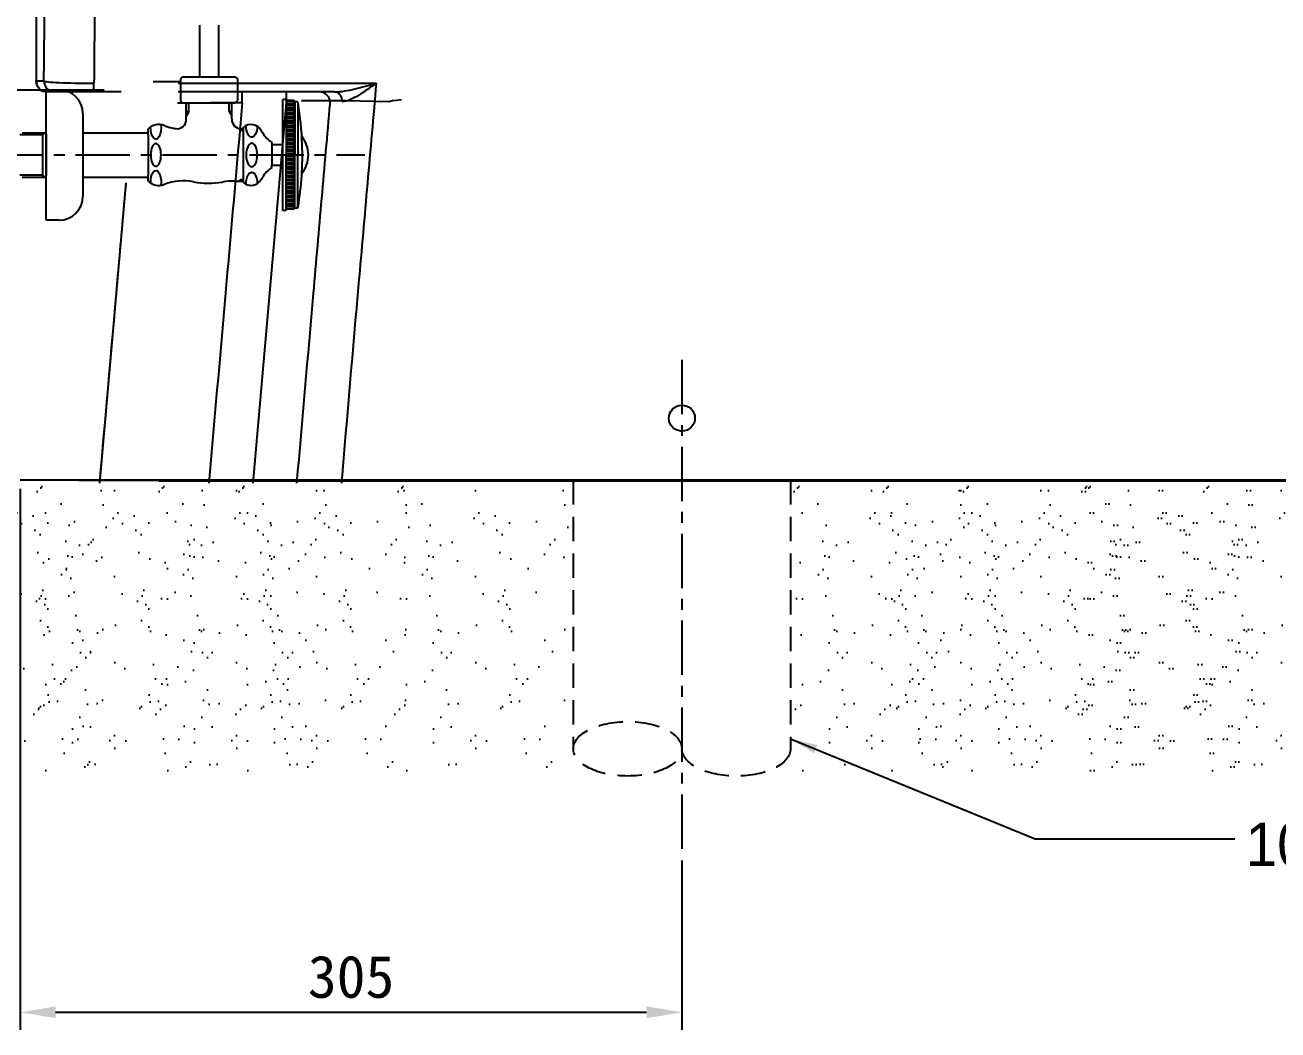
# Model space of a CAD drawing. Header units: millimetres. Extents: x -8699 to 14519, y -2727 to 7848.
# Drawn here: x 707 to 1284, y 551 to 1014 of the extents above; entities that cross this region are included whole.
import ezdxf

# ---------------------------------------------------------------- set-up
doc = ezdxf.new("R2010")
doc.units = ezdxf.units.MM
doc.linetypes.add('CENTER', pattern=[2, 1.25, -0.25, 0.25, -0.25])
doc.linetypes.add('HIDDEN2', pattern=[0.1875, 0.125, -0.0625])
doc.layers.add('1', color=7, linetype='Continuous', true_color=0xffffff)
doc.layers.add('251', color=7, linetype='Continuous', true_color=0xffffff)
doc.layers.add('4', color=4, linetype='Continuous')
doc.dimstyles.new('ISO-25', dxfattribs={"dimtxt": 2.5, "dimasz": 2.5, "dimexe": 1.25, "dimexo": 0.625, "dimtad": 1, "dimdsep": 46, "dimtxsty": 'Standard', "dimcen": 2.5, "dimadec": 0, "dimazin": 0, "dimtfac": 1, "dimtmove": 0, "dimatfit": 3, "dimfxl": 1, "dimarcsym": 0})

# ---------------------------------------------------------------- blocks, each defined once
blk = doc.blocks.new('*D18')
at = {"color": 3, "lineweight": -2, "transparency": 16777216}
for p, q in [((704.99, 800.14), (704.99, 551.23)), ((1009.56, 629.2), (1009.56, 551.23)), ((721.24, 559.35), (993.31, 559.35))]:
    blk.add_line(p, q, dxfattribs=at)
at = {"color": 3, "transparency": 16777216}
for points in [[(721.24, 562.06), (721.24, 556.65), (704.99, 559.35)], [(993.31, 562.06), (993.31, 556.65), (1009.56, 559.35)]]:
    blk.add_solid(points, dxfattribs=at)
at = {"layer": 'DEFPOINTS', "color": 0, "transparency": 16777216}
for p in [(704.99, 804.2), (1009.56, 633.27), (1009.56, 559.35)]:
    blk.add_point(p, dxfattribs=at)
at = {"color": 3, "transparency": 16777216, "insert": (857.28, 575.6), "char_height": 19.5, "attachment_point": 5}
blk.add_mtext('305', dxfattribs=at)
blk = doc.blocks.new('*D184')
at = {"color": 3, "lineweight": -2, "transparency": 16777216}
for p, q in [((776.88, 1314.02), (432.14, 1314.02)), ((440.26, 820.45), (440.26, 1297.77)), ((700.93, 804.2), (432.14, 804.2))]:
    blk.add_line(p, q, dxfattribs=at)
at = {"color": 3, "transparency": 16777216}
for points in [[(437.55, 1297.77), (442.97, 1297.77), (440.26, 1314.02)], [(437.55, 820.45), (442.97, 820.45), (440.26, 804.2)]]:
    blk.add_solid(points, dxfattribs=at)
at = {"layer": 'DEFPOINTS', "color": 0, "transparency": 16777216}
for p in [(440.26, 1314.02), (780.94, 1314.02), (704.99, 804.2)]:
    blk.add_point(p, dxfattribs=at)
at = {"color": 3, "transparency": 16777216, "insert": (424.01, 1059.11), "char_height": 19.5, "attachment_point": 5, "rotation": 90}
blk.add_mtext('510', dxfattribs=at)
blk = doc.blocks.new('*D211')
at = {"color": 3, "lineweight": -2, "transparency": 16777216}
for p, q in [((743.71, 983.71), (472.33, 983.71)), ((480.46, 967.46), (480.46, 820.45)), ((700.93, 804.2), (472.33, 804.2))]:
    blk.add_line(p, q, dxfattribs=at)
at = {"color": 3, "transparency": 16777216}
for points in [[(477.75, 967.46), (483.16, 967.46), (480.46, 983.71)], [(477.75, 820.45), (483.16, 820.45), (480.46, 804.2)]]:
    blk.add_solid(points, dxfattribs=at)
at = {"layer": 'DEFPOINTS', "color": 0, "transparency": 16777216}
for p in [(747.77, 983.71), (480.46, 804.2), (704.99, 804.2)]:
    blk.add_point(p, dxfattribs=at)
at = {"color": 3, "transparency": 16777216, "insert": (464.21, 893.95), "char_height": 19.5, "attachment_point": 5, "rotation": 90}
blk.add_mtext('180', dxfattribs=at)

msp = doc.modelspace()

# ---------------------------------------------------------------- hatches: boundary and pattern name
at = {"ltscale": 0.5}
h = msp.add_hatch(dxfattribs=at)
h.set_pattern_fill('AR-SAND', color=256, scale=0.5, angle=-90, style=0)
h.set_pattern_definition([(307.5, (13304.07, 8785.585), (24.470662, 0.800016), [0, -19.304, 0, -21.59, 0, -20.6375]), (277.5, (13304.07, 8785.585), (35.841255, -22.476164), [0, -10.414, 0, -17.399, 0, -6.6675]), (237.5, (13304.07, 8801.206), (0.07186, -39.54962), [0, -6.35, 0, -22.86, 0, -29.845]), (227.5, (13304.07, 8801.206), (11.14647, -38.17782), [0, -3.175, 0, -14.986, 0, -17.145])])
h.paths.add_polyline_path([(662.1, 669.69), (745.39, 669.69), (745.39, 801.31), (662.1, 801.31)])
h = msp.add_hatch(dxfattribs=at)
h.set_pattern_fill('AR-SAND', color=256, scale=0.5, angle=-90, style=0)
h.set_pattern_definition([(307.5, (13350.552, 8785.585), (24.470662, 0.800016), [0, -19.304, 0, -21.59, 0, -20.6375]), (277.5, (13350.552, 8785.585), (35.841255, -22.476164), [0, -10.414, 0, -17.399, 0, -6.6675]), (237.5, (13350.552, 8801.206), (0.07186, -39.54962), [0, -6.35, 0, -22.86, 0, -29.845]), (227.5, (13350.552, 8801.206), (11.14647, -38.17782), [0, -3.175, 0, -14.986, 0, -17.145])])
h.paths.add_polyline_path([(708.58, 669.69), (791.88, 669.69), (791.88, 801.31), (708.58, 801.31)])
h = msp.add_hatch(dxfattribs=at)
h.set_pattern_fill('AR-SAND', color=256, scale=0.5, angle=-90, style=0)
h.set_pattern_definition([(307.5, (13406.65, 8785.585), (24.470662, 0.800016), [0, -19.304, 0, -21.59, 0, -20.6375]), (277.5, (13406.65, 8785.585), (35.841255, -22.476164), [0, -10.414, 0, -17.399, 0, -6.6675]), (237.5, (13406.65, 8801.206), (0.07186, -39.54962), [0, -6.35, 0, -22.86, 0, -29.845]), (227.5, (13406.65, 8801.206), (11.14647, -38.17782), [0, -3.175, 0, -14.986, 0, -17.145])])
h.paths.add_polyline_path([(764.68, 669.69), (847.97, 669.69), (847.97, 801.31), (764.68, 801.31)])
h = msp.add_hatch(dxfattribs=at)
h.set_pattern_fill('AR-SAND', color=256, scale=0.5, angle=-90, style=0)
h.set_pattern_definition([(307.5, (13443.515, 8785.585), (24.470662, 0.800016), [0, -19.304, 0, -21.59, 0, -20.6375]), (277.5, (13443.515, 8785.585), (35.841255, -22.476164), [0, -10.414, 0, -17.399, 0, -6.6675]), (237.5, (13443.515, 8801.206), (0.07186, -39.54962), [0, -6.35, 0, -22.86, 0, -29.845]), (227.5, (13443.515, 8801.206), (11.14647, -38.17782), [0, -3.175, 0, -14.986, 0, -17.145])])
h.paths.add_polyline_path([(801.54, 669.69), (884.84, 669.69), (884.84, 801.31), (801.54, 801.31)])
h = msp.add_hatch(dxfattribs=at)
h.set_pattern_fill('AR-SAND', color=256, scale=0.5, angle=-90, style=0)
h.set_pattern_definition([(307.5, (13516.685, 8785.585), (24.470662, 0.800016), [0, -19.304, 0, -21.59, 0, -20.6375]), (277.5, (13516.685, 8785.585), (35.841255, -22.476164), [0, -10.414, 0, -17.399, 0, -6.6675]), (237.5, (13516.685, 8801.206), (0.07186, -39.54962), [0, -6.35, 0, -22.86, 0, -29.845]), (227.5, (13516.685, 8801.206), (11.14647, -38.17782), [0, -3.175, 0, -14.986, 0, -17.145])])
h.paths.add_polyline_path([(874.71, 669.69), (958.01, 669.69), (958.01, 801.31), (874.71, 801.31)])
h = msp.add_hatch(dxfattribs=at)
h.set_pattern_fill('AR-SAND', color=256, scale=0.5, angle=-90, style=0)
h.set_pattern_definition([(307.5, (13698.935, 8785.585), (24.470662, 0.800016), [0, -19.304, 0, -21.59, 0, -20.6375]), (277.5, (13698.935, 8785.585), (35.841255, -22.476164), [0, -10.414, 0, -17.399, 0, -6.6675]), (237.5, (13698.935, 8801.206), (0.07186, -39.54962), [0, -6.35, 0, -22.86, 0, -29.845]), (227.5, (13698.935, 8801.206), (11.14647, -38.17782), [0, -3.175, 0, -14.986, 0, -17.145])])
h.paths.add_polyline_path([(1056.96, 669.69), (1140.26, 669.69), (1140.26, 801.31), (1056.96, 801.31)])
h = msp.add_hatch(dxfattribs=at)
h.set_pattern_fill('AR-SAND', color=256, scale=0.5, angle=-90, style=0)
h.set_pattern_definition([(307.5, (13740.033, 8785.585), (24.470662, 0.800016), [0, -19.304, 0, -21.59, 0, -20.6375]), (277.5, (13740.033, 8785.585), (35.841255, -22.476164), [0, -10.414, 0, -17.399, 0, -6.6675]), (237.5, (13740.033, 8801.206), (0.07186, -39.54962), [0, -6.35, 0, -22.86, 0, -29.845]), (227.5, (13740.033, 8801.206), (11.14647, -38.17782), [0, -3.175, 0, -14.986, 0, -17.145])])
h.paths.add_polyline_path([(1098.06, 669.69), (1181.36, 669.69), (1181.36, 801.31), (1098.06, 801.31)])
h = msp.add_hatch(dxfattribs=at)
h.set_pattern_fill('AR-SAND', color=256, scale=0.5, angle=-90, style=0)
h.set_pattern_definition([(307.5, (13776.898, 8785.585), (24.470662, 0.800016), [0, -19.304, 0, -21.59, 0, -20.6375]), (277.5, (13776.898, 8785.585), (35.841255, -22.476164), [0, -10.414, 0, -17.399, 0, -6.6675]), (237.5, (13776.898, 8801.206), (0.07186, -39.54962), [0, -6.35, 0, -22.86, 0, -29.845]), (227.5, (13776.898, 8801.206), (11.14647, -38.17782), [0, -3.175, 0, -14.986, 0, -17.145])])
h.paths.add_polyline_path([(1134.93, 669.69), (1218.22, 669.69), (1218.22, 801.31), (1134.93, 801.31)])
h = msp.add_hatch(dxfattribs=at)
h.set_pattern_fill('AR-SAND', color=256, scale=0.5, angle=-90, style=0)
h.set_pattern_definition([(307.5, (13831.393, 8785.585), (24.470662, 0.800016), [0, -19.304, 0, -21.59, 0, -20.6375]), (277.5, (13831.393, 8785.585), (35.841255, -22.476164), [0, -10.414, 0, -17.399, 0, -6.6675]), (237.5, (13831.393, 8801.206), (0.07186, -39.54962), [0, -6.35, 0, -22.86, 0, -29.845]), (227.5, (13831.393, 8801.206), (11.14647, -38.17782), [0, -3.175, 0, -14.986, 0, -17.145])])
h.paths.add_polyline_path([(1189.42, 669.69), (1272.72, 669.69), (1272.72, 801.31), (1189.42, 801.31)])
h = msp.add_hatch(dxfattribs=at)
h.set_pattern_fill('AR-SAND', color=256, scale=0.5, angle=-90, style=0)
h.set_pattern_definition([(307.5, (13832.996, 8785.585), (24.470662, 0.800016), [0, -19.304, 0, -21.59, 0, -20.6375]), (277.5, (13832.996, 8785.585), (35.841255, -22.476164), [0, -10.414, 0, -17.399, 0, -6.6675]), (237.5, (13832.996, 8801.206), (0.07186, -39.54962), [0, -6.35, 0, -22.86, 0, -29.845]), (227.5, (13832.996, 8801.206), (11.14647, -38.17782), [0, -3.175, 0, -14.986, 0, -17.145])])
h.paths.add_polyline_path([(1191.03, 669.69), (1274.32, 669.69), (1274.32, 801.31), (1191.03, 801.31)])
h = msp.add_hatch(dxfattribs=at)
h.set_pattern_fill('AR-SAND', color=256, scale=0.5, angle=-90, style=0)
h.set_pattern_definition([(307.5, (13887.492, 8785.585), (24.470662, 0.800016), [0, -19.304, 0, -21.59, 0, -20.6375]), (277.5, (13887.49, 8785.585), (35.841255, -22.476164), [0, -10.414, 0, -17.399, 0, -6.6675]), (237.5, (13887.492, 8801.206), (0.07186, -39.54962), [0, -6.35, 0, -22.86, 0, -29.845]), (227.5, (13887.49, 8801.206), (11.14647, -38.17782), [0, -3.175, 0, -14.986, 0, -17.145])])
h.paths.add_polyline_path([(1245.52, 669.69), (1328.82, 669.69), (1328.82, 801.31), (1245.52, 801.31)])

# ---------------------------------------------------------------- linework, layer by layer
at = {"color": 1, "linetype": 'CENTER', "ltscale": 20}
for p, q in [((650.51, 953.82), (863.59, 953.82)), ((1009.56, 859.55), (1009.56, 633.27))]:
    msp.add_line(p, q, dxfattribs=at)
for p, q in [((752.94, 804.2), (704.99, 804.2)), ((1215, 804.2), (1417.71, 804.2))]:
    msp.add_line(p, q)
at = {"color": 4, "linetype": 'HIDDEN2', "ltscale": 90}
for p, q in [((959.56, 804.2), (959.56, 680.59)), ((1059.56, 804.2), (1059.56, 680.59))]:
    msp.add_line(p, q, dxfattribs=at)
msp.add_ellipse((984.56, 680.59), major_axis=(-25, 0), ratio=0.501317, dxfattribs=at)
at = {"color": 4, "linetype": 'HIDDEN2', "ltscale": 90, "extrusion": (0, 0, -1)}
msp.add_ellipse((1034.56, 680.59), major_axis=(-25, 0), ratio=0.501317, start_param=3.141593, end_param=6.283185, dxfattribs=at)
for points in [[(763.87, 963.94), (763.83, 964.05), (763.81, 964.16), (763.81, 964.26)], [(1009.56, 826.71), (1009.31, 826.71), (1009.06, 826.72), (1008.82, 826.75)], [(854.79, 804.2), (812.31, 804.2), (769.83, 804.2), (727.35, 804.2)], [(917.43, 804.2), (878.91, 804.2), (840.39, 804.2), (801.86, 804.2)]]:
    msp.add_open_spline(points, degree=3)
for points, knots in [([(1006.25, 827.7), (1007.58, 826.82), (1009.25, 826.51), (1012.34, 827.16), (1013.75, 828.13), (1015.45, 830.76), (1015.75, 832.4), (1015.12, 835.46), (1014.18, 836.85), (1011.56, 838.58), (1009.88, 838.9), (1006.78, 838.25), (1005.38, 837.29), (1003.67, 834.65), (1003.37, 833.01), (1004, 829.97), (1004.93, 828.58), (1006.25, 827.7)], [0, 0, 0, 0, 0.125, 0.125, 0.25, 0.25, 0.375, 0.375, 0.5, 0.5, 0.625, 0.625, 0.75, 0.75, 0.875, 0.875, 1, 1, 1, 1]), ([(1006.26, 827.7), (1007.58, 826.82), (1009.26, 826.51), (1012.35, 827.16), (1013.75, 828.13), (1015.45, 830.76), (1015.76, 832.4), (1015.12, 835.46), (1014.18, 836.85), (1011.56, 838.58), (1009.88, 838.9), (1006.79, 838.25), (1005.39, 837.29), (1003.67, 834.65), (1003.38, 833.01), (1004, 829.97), (1004.93, 828.58), (1006.26, 827.7)], [0, 0, 0, 0, 0.125, 0.125, 0.25, 0.25, 0.375, 0.375, 0.5, 0.5, 0.625, 0.625, 0.75, 0.75, 0.875, 0.875, 1, 1, 1, 1]), ([(801.86, 804.2), (798.55, 804.2), (795.29, 804.2), (789.24, 804.2), (786.48, 804.2), (781.94, 804.2), (780.14, 804.2), (777.77, 804.2), (777.17, 804.2), (777.22, 804.2)], [0, 0, 0, 0, 0.25, 0.25, 0.5, 0.5, 0.75, 0.75, 1, 1, 1, 1]), ([(901.99, 804.2), (906.26, 804.2), (923.99, 804.2), (933.84, 804.2), (946.55, 804.2), (955.01, 804.2), (969.83, 804.2), (991.01, 804.2), (1009, 804.2), (1014.58, 804.2), (1017.75, 804.2), (1020.93, 804.2), (1030.16, 804.2), (1035.45, 804.2), (1043.93, 804.2), (1052.42, 804.2), (1059.76, 804.2), (1064.11, 804.2), (1067.26, 804.2), (1070.12, 804.2), (1073.84, 804.2), (1080.68, 804.2), (1088.51, 804.2), (1096.42, 804.2), (1101.37, 804.2), (1105.33, 804.2), (1108.29, 804.2), (1111.24, 804.2), (1117.11, 804.2), (1125.81, 804.2), (1140.68, 804.2), (1152.59, 804.2), (1161.58, 804.2), (1165.12, 804.2), (1167.81, 804.2), (1170.4, 804.2), (1174.7, 804.2), (1180.09, 804.2), (1185.33, 804.2), (1189.31, 804.2), (1192.08, 804.2), (1193.66, 804.2), (1194, 804.2), (1193.99, 804.2)], [0, 0, 0, 0, 0.034753, 0.103699, 0.120935, 0.138172, 0.172645, 0.241591, 0.310538, 0.319156, 0.327774, 0.336392, 0.345011, 0.362247, 0.379484, 0.413957, 0.431193, 0.439812, 0.44843, 0.457048, 0.465667, 0.482903, 0.517376, 0.534613, 0.551849, 0.560468, 0.569086, 0.577704, 0.586323, 0.620796, 0.655269, 0.724215, 0.741452, 0.758688, 0.767306, 0.775925, 0.793161, 0.827634, 0.862108, 0.896581, 0.931054, 0.965527, 1, 1, 1, 1]), ([(1325.63, 804.2), (1324.98, 804.2), (1323.61, 804.2), (1320.4, 804.2), (1318.76, 804.2), (1314.87, 804.2), (1312.61, 804.2), (1304.87, 804.2), (1298.36, 804.2), (1284.03, 804.2), (1276.16, 804.2), (1259.25, 804.2), (1250.36, 804.2), (1232.12, 804.2), (1222.72, 804.2), (1203.49, 804.2), (1193.66, 804.2), (1174.07, 804.2), (1164.26, 804.2), (1144.62, 804.2), (1134.78, 804.2), (1115.09, 804.2), (1105.23, 804.2), (1085.48, 804.2), (1075.59, 804.2), (1055.82, 804.2), (1045.94, 804.2), (996.51, 804.2), (956.97, 804.2), (917.43, 804.2)], [0, 0, 0, 0, 0.044548, 0.044548, 0.076397, 0.076397, 0.108245, 0.108245, 0.171942, 0.171942, 0.235639, 0.235639, 0.299335, 0.299335, 0.363032, 0.363032, 0.426729, 0.426729, 0.490426, 0.490426, 0.554122, 0.554122, 0.617819, 0.617819, 0.681516, 0.681516, 0.745213, 0.745213, 1, 1, 1, 1])]:
    msp.add_open_spline(points, degree=3, knots=knots)
at = {"layer": '1', "color": 7, "linetype": 'Continuous'}
for p, q in [((720.54, 982.86), (717.33, 982.86)), ((1276.5, 804.2), (704.99, 804.2)), ((744.69, 804.2), (731.46, 804.2)), ((742.44, 804.2), (1255.5, 804.2)), ((751.61, 804.2), (1061.5, 804.2))]:
    msp.add_line(p, q, dxfattribs=at)
for points, degree, knots in [([(712.43, 1177.86), (712.43, 1176.61), (712.43, 1175.35), (712.4, 1112.02), (712.37, 1049.94), (712.33, 987.86)], 3, [0, 0, 0, 0, 0.019803, 0.019803, 1, 1, 1, 1]), ([(712.33, 987.86), (712.33, 986.54), (712.87, 985.25), (714.72, 983.4), (716.01, 982.86), (717.33, 982.86)], 3, [0, 0, 0, 0, 0.5, 0.5, 1, 1, 1, 1]), ([(731.46, 804.2), (730.29, 804.2), (729.4, 804.2), (728.52, 804.2), (727.93, 804.2), (727.34, 804.2), (727.04, 804.2), (726.75, 804.2), (726.75, 804.2)], 2, [0, 0, 0, 0.25, 0.25, 0.5, 0.5, 0.75, 0.75, 1, 1, 1]), ([(751.61, 804.2), (749.96, 804.2), (748.36, 804.2), (745.84, 804.2), (744.98, 804.2), (744.69, 804.2)], 3, [0, 0, 0, 0, 0.5, 0.5, 1, 1, 1, 1]), ([(1061.5, 804.2), (1089.34, 804.2), (1129.12, 804.2), (1173.62, 804.2), (1202.16, 804.2), (1225.21, 804.2), (1242.33, 804.2), (1251.23, 804.2), (1254.88, 804.2), (1255.5, 804.2), (1255.5, 804.2)], 3, [0, 0, 0, 0, 0.250009, 0.375013, 0.500018, 0.625022, 0.750027, 0.875031, 0.937533, 1, 1, 1, 1])]:
    msp.add_open_spline(points, degree=degree, knots=knots, dxfattribs=at)
msp.add_open_spline([(768.73, 803.71), (768.74, 803.78), (768.74, 803.86), (768.75, 803.94)], degree=3, dxfattribs=at)
at = {"layer": '251', "color": 7}
for points, knots in [([(731.94, 804.2), (748.62, 804.2), (765.29, 804.2), (781.97, 804.2), (806.25, 804.2), (830.52, 804.2), (854.79, 804.2)], [0, 0, 0, 0, 0.407251, 0.407251, 0.407251, 1, 1, 1, 1]), ([(854.79, 804.2), (895.42, 804.2), (924.66, 804.2), (963.08, 804.2), (984.62, 804.2), (998.72, 804.2), (1008.04, 804.2), (1019.15, 804.2), (1042.03, 804.2), (1057.14, 804.2), (1064.57, 804.2), (1068.78, 804.2), (1075.05, 804.2), (1084.3, 804.2), (1100.17, 804.2), (1118.73, 804.2), (1133.56, 804.2), (1142.57, 804.2), (1146.9, 804.2), (1151.05, 804.2), (1158.98, 804.2), (1169.48, 804.2), (1178.6, 804.2), (1183.62, 804.2), (1186.09, 804.2), (1187.76, 804.2), (1189.23, 804.2), (1190.92, 804.2), (1192.55, 804.2), (1193.73, 804.2), (1193.98, 804.2), (1194, 804.2)], [0, 0, 0, 0, 0.121017, 0.183802, 0.246586, 0.262282, 0.277978, 0.309371, 0.372155, 0.403547, 0.419243, 0.427091, 0.43494, 0.466332, 0.497724, 0.560509, 0.623293, 0.638989, 0.654685, 0.670381, 0.686078, 0.748862, 0.811647, 0.843039, 0.858735, 0.874431, 0.890127, 0.905823, 0.937216, 0.968608, 1, 1, 1, 1])]:
    msp.add_open_spline(points, degree=3, knots=knots, dxfattribs=at)
at = {"layer": '4'}
for p, q in [((787.52, 1013.59), (787.52, 989.82)), ((796.22, 1013.59), (796.22, 989.82)), ((779.74, 989.82), (778.74, 988.82)), ((778.74, 988.82), (778.74, 978.82)), ((779.74, 989.82), (785.52, 989.82)), ((785.52, 989.82), (804, 989.82)), ((804, 989.82), (805, 988.82)), ((805, 988.82), (805, 978.82)), ((716.87, 923.82), (716.87, 983.82)), ((716.87, 983.82), (722.87, 983.82)), ((778.74, 978.82), (779.74, 977.82)), ((779.74, 977.82), (804, 977.82)), ((781.37, 969.91), (781.37, 977.82)), ((782.62, 973.82), (782.62, 977.82)), ((801.12, 973.82), (801.12, 977.82)), ((802.37, 970.32), (802.37, 977.82)), ((804, 977.82), (805, 978.82)), ((827.37, 979.32), (825.87, 979.32)), ((825.87, 978.32), (825.87, 979.32)), ((825.87, 953.82), (825.87, 978.32)), ((827.37, 979.12), (827.37, 979.32)), ((827.37, 979.12), (827.37, 953.82)), ((830.87, 978.41), (827.37, 978.41)), ((830.87, 977.41), (827.37, 977.41)), ((830.87, 976.41), (827.37, 976.41)), ((830.87, 975.41), (827.37, 975.41)), ((830.87, 978.82), (827.67, 978.82)), ((831.37, 978.32), (830.87, 978.82)), ((830.87, 978.82), (830.87, 953.82)), ((832.19, 978.32), (831.37, 978.32)), ((831.37, 978.32), (831.37, 953.82)), ((832.78, 977.82), (832.78, 953.82)), ((733.87, 972.82), (733.87, 934.82)), ((781.37, 973.82), (782.62, 973.82)), ((782.62, 973.82), (781.37, 971.66)), ((801.12, 973.82), (802.37, 973.82)), ((801.12, 973.82), (802.37, 971.66)), ((830.87, 974.41), (827.37, 974.41)), ((830.87, 973.41), (827.37, 973.41)), ((830.87, 972.41), (827.37, 972.41)), ((830.87, 971.41), (827.37, 971.41)), ((830.87, 970.41), (827.37, 970.41)), ((830.87, 969.41), (827.37, 969.41)), ((715.37, 963.07), (704.87, 963.07)), ((705.87, 964.07), (716.87, 964.07)), ((715.37, 943.57), (715.37, 964.07)), ((715.37, 963.07), (716.37, 964.07)), ((716.87, 963.46), (716.87, 944.19)), ((733.87, 964.07), (763.87, 964.07)), ((763.87, 963.07), (763.87, 965.82)), ((763.87, 963.07), (763.87, 944.57)), ((806.87, 965.07), (805.57, 966.01)), ((806.87, 965.82), (807.78, 965.82)), ((806.87, 965.07), (806.87, 965.82)), ((806.87, 965.07), (807.78, 965.07)), ((807.78, 965.82), (807.78, 966.54)), ((807.78, 941.82), (807.78, 965.82)), ((815.89, 965.14), (816.45, 964.19)), ((830.87, 968.41), (827.37, 968.41)), ((830.87, 967.41), (827.37, 967.41)), ((830.87, 966.41), (827.37, 966.41)), ((830.87, 965.41), (827.37, 965.41)), ((830.87, 964.41), (827.37, 964.41)), ((830.87, 963.41), (827.37, 963.41)), ((820.78, 959.55), (820.78, 958.57)), ((820.78, 958.57), (820.78, 949.07)), ((820.78, 958.57), (825.87, 958.57)), ((830.87, 962.41), (827.37, 962.41)), ((830.87, 961.41), (827.37, 961.41)), ((830.87, 960.41), (827.37, 960.41)), ((830.87, 959.41), (827.37, 959.41)), ((830.87, 958.41), (827.37, 958.41)), ((830.87, 957.41), (827.37, 957.41)), ((825.87, 928.32), (825.87, 953.82)), ((830.87, 956.41), (827.37, 956.41)), ((830.87, 955.41), (827.37, 955.41)), ((830.87, 954.41), (827.37, 954.41)), ((827.37, 928.52), (827.37, 953.82)), ((830.87, 953.23), (827.37, 953.23)), ((830.87, 952.23), (827.37, 952.23)), ((830.87, 928.82), (830.87, 953.82)), ((831.37, 929.32), (831.37, 953.82)), ((832.78, 929.82), (832.78, 953.82)), ((820.78, 949.07), (825.87, 949.07)), ((820.78, 948.09), (820.78, 949.07)), ((830.87, 951.23), (827.37, 951.23)), ((830.87, 950.23), (827.37, 950.23)), ((830.87, 949.23), (827.37, 949.23)), ((830.87, 948.23), (827.37, 948.23)), ((830.87, 947.23), (827.37, 947.23)), ((830.87, 946.23), (827.37, 946.23)), ((715.37, 944.57), (704.87, 944.57)), ((705.87, 943.57), (716.87, 943.57)), ((716.37, 943.57), (715.37, 944.57)), ((733.87, 943.57), (763.87, 943.57)), ((763.87, 941.82), (763.87, 944.57)), ((763.87, 943.57), (763.87, 943.39)), ((763.87, 941.82), (763.87, 943.39)), ((804.15, 941.82), (807.78, 941.82)), ((806.87, 942.57), (805.57, 941.82)), ((806.87, 942.57), (807.78, 942.57)), ((806.87, 941.82), (806.87, 942.57)), ((807.78, 941.1), (807.78, 941.82)), ((815.89, 942.5), (816.45, 943.46)), ((830.87, 945.23), (827.37, 945.23)), ((830.87, 944.23), (827.37, 944.23)), ((830.87, 943.23), (827.37, 943.23)), ((830.87, 942.23), (827.37, 942.23)), ((830.87, 941.23), (827.37, 941.23)), ((830.87, 940.23), (827.37, 940.23)), ((830.87, 939.23), (827.37, 939.23)), ((830.87, 938.23), (827.37, 938.23)), ((830.87, 937.23), (827.37, 937.23)), ((830.87, 936.23), (827.37, 936.23)), ((830.87, 935.23), (827.37, 935.23)), ((830.87, 934.23), (827.37, 934.23)), ((830.87, 933.23), (827.37, 933.23)), ((830.87, 932.23), (827.37, 932.23)), ((830.87, 931.23), (827.37, 931.23)), ((830.87, 930.23), (827.37, 930.23)), ((830.87, 929.23), (827.37, 929.23)), ((827.37, 928.32), (827.37, 928.52)), ((830.87, 928.82), (827.67, 928.82)), ((831.37, 929.32), (830.87, 928.82)), ((832.19, 929.32), (831.37, 929.32)), ((722.87, 923.82), (716.87, 923.82)), ((827.37, 928.32), (825.87, 928.32))]:
    msp.add_line(p, q, dxfattribs=at)
at = {"layer": '4', "color": 8, "linetype": 'Continuous'}
for p, q in [((807.19, 977.86), (807.19, 982.86)), ((827.6, 977.86), (827.6, 982.86)), ((812.29, 802.86), (827.6, 977.86)), ((854.83, 978.71), (834.42, 978.71)), ((874.87, 978.27), (854.83, 978.71))]:
    msp.add_line(p, q, dxfattribs=at)
at = {"layer": '4', "color": 7, "linetype": 'Continuous'}
for p, q in [((753.66, 941.06), (741.5, 802.86)), ((839.52, 803.71), (819.02, 803.71)), ((859.6, 803.71), (839.52, 803.71))]:
    msp.add_line(p, q, dxfattribs=at)
at = {"layer": '4'}
for centre, radius, start, end in [((722.87, 972.82), 11, 0, 90), ((827.67, 979.12), 0.3, 180, 270), ((832.19, 977.62), 0.7, 9.49341, 90), ((689.87, 953.82), 145, 1.94314, 9.49341), ((777.37, 969.91), 4, 262.28832, 0), ((806.87, 970.32), 4.5, 180, 270), ((768.77, 960.83), 7, 69.03386, 134.51294), ((780.16, 990.55), 24.83, 249.03386, 262.28832), ((811.25, 962.47), 5.36, 30, 130.43057), ((828.57, 971.19), 14, 210, 236.19018), ((689.87, 953.82), 145, 350.50659, 1.94314), ((823.61, 953.78), 14, 0.24727, 38.21407), ((823.61, 953.9), 14, 321.78593, 359.75273), ((828.57, 936.46), 14, 123.80982, 150), ((768.77, 946.81), 7, 225.5, 290.96614), ((780.16, 917.09), 24.83, 79.26272, 110.96614), ((791.87, 978.82), 38, 259.26273, 279.30483), ((804.15, 903.82), 38, 90, 99.30482), ((811.25, 945.18), 5.36, 229.56943, 330), ((722.87, 934.82), 11, 270, 0), ((827.67, 928.52), 0.3, 90, 180), ((832.19, 930.02), 0.7, 270, 350.50659)]:
    msp.add_arc(centre, radius, start, end, dxfattribs=at)
at = {"layer": '4', "color": 7, "linetype": 'Continuous'}
msp.add_arc((842.66, 977.86), 5, 355, 90, dxfattribs=at)
at = {"layer": '4', "color": 8, "linetype": 'Continuous'}
for centre, ratio, start_param, end_param in [((720.91, 987.86), 0.998953, 1.570298, 3.141593), ((738.93, 987.86), 0.000611, 3.141593, 4.50606), ((849.68, 977.86), 0.732615, 4.794982, 6.283185)]:
    msp.add_ellipse(centre, major_axis=(0, 5), ratio=ratio, start_param=start_param, end_param=end_param, dxfattribs=at)
at = {"layer": '4', "extrusion": (0, 0, -1)}
for centre, major_axis, ratio, start_param, end_param in [((767.43, 966.33), (0, -5.22), 0.46009, 4.433611, 7.934688), ((811.54, 967.41), (0, -5.4), 0.478204, 4.79078, 7.834251), ((767.43, 941.41), (0, -5.22), 0.46009, 1.472186, 5.009627), ((811.54, 940.5), (0, -5.4), 0.478204, 1.540108, 4.68362)]:
    msp.add_ellipse(centre, major_axis=major_axis, ratio=ratio, start_param=start_param, end_param=end_param, dxfattribs=at)
for centre, major_axis, ratio in [((767.43, 953.82), (0, -5.22), 0.46009), ((811.54, 953.82), (0, -5.4), 0.478204)]:
    msp.add_ellipse(centre, major_axis=major_axis, ratio=ratio, dxfattribs=at)
at = {"layer": '4', "color": 7, "linetype": 'Continuous'}
for points in [[(712.43, 1177.86), (712.4, 1114.53), (712.37, 1051.2), (712.33, 987.86)], [(720.91, 982.86), (718.53, 982.86), (717.34, 982.86), (717.33, 982.86)], [(751.5, 982.86), (747.31, 982.86), (743.12, 982.86), (738.93, 982.86)], [(849.68, 982.86), (825.71, 982.86), (801.74, 982.86), (777.77, 982.86)]]:
    msp.add_open_spline(points, degree=3, dxfattribs=at)
at = {"layer": '4', "color": 8, "linetype": 'Continuous'}
for points, knots in [([(715.91, 987.86), (716.07, 1003.47), (716.23, 1019.12), (716.5, 1050.54), (716.6, 1066.34), (716.85, 1113.94), (716.91, 1145.93), (716.93, 1177.86)], [0, 0, 0, 0, 0.25, 0.25, 0.5, 0.5, 1, 1, 1, 1]), ([(739.9, 1177.83), (739.88, 1145.75), (739.82, 1113.61), (739.59, 1065.75), (739.49, 1049.87), (739.24, 1018.27), (739.09, 1002.53), (738.94, 986.84)], [0, 0, 0, 0, 0.5, 0.5, 0.75, 0.75, 1, 1, 1, 1]), ([(715.91, 987.86), (716.05, 987.73), (716.73, 987.6), (719.15, 987.36), (720.85, 987.25), (727.18, 986.96), (732.99, 986.85), (738.94, 986.84)], [0, 0, 0, 0, 0.25, 0.25, 0.5, 0.5, 1, 1, 1, 1]), ([(766.17, 987.68), (769.5, 987.68), (772.83, 987.68), (777.02, 987.68), (777.88, 987.68), (778.74, 987.68)], [0, 0, 0, 0, 0.07698619, 0.07698619, 0.09674935, 0.09674935, 0.09674935, 0.09674935]), ([(777.77, 986.84), (781.49, 986.84), (785.21, 986.84), (815.57, 986.84), (842.2, 986.83), (868.83, 986.83)], [0.2989341, 0.2989341, 0.2989341, 0.2989341, 0.384931, 0.384931, 1, 1, 1, 1]), ([(849.68, 982.86), (852.69, 982.86), (855.89, 983.5), (862.32, 984.98), (865.58, 985.88), (868.83, 986.83)], [0, 0, 0, 0, 0.5, 0.5, 1, 1, 1, 1]), ([(868.83, 986.83), (867.5, 971.49), (866.17, 956.19), (863.45, 925.57), (862.08, 910.24), (858.03, 864.22), (855.42, 833.53), (852.85, 802.86)], [0, 0, 0, 0, 0.25, 0.25, 0.5, 0.5, 1, 1, 1, 1]), ([(868.83, 986.83), (866.17, 984.86), (863.47, 982.95), (858.24, 979.8), (855.63, 978.44), (853.33, 978.27)], [0, 0, 0, 0, 0.5, 0.5, 1, 1, 1, 1]), ([(807.19, 977.86), (800.6, 977.8), (794.06, 977.75), (784.29, 977.66), (780.69, 977.63), (777.39, 977.6)], [0, 0, 0, 0, 0.25, 0.25, 0.4066544, 0.4066544, 0.4066544, 0.4066544]), ([(807.19, 977.86), (804.57, 948.09), (801.95, 918.31), (796.82, 859.98), (794.3, 831.42), (791.79, 802.86)], [0, 0, 0, 0, 0.510389, 0.510389, 1, 1, 1, 1]), ([(741.6, 802.86), (744.52, 836.06), (747.44, 869.27), (751.49, 915.34), (752.63, 928.2), (753.76, 941.06)], [0, 0, 0, 0, 0.5706585, 0.5706585, 0.7917097, 0.7917097, 0.7917097, 0.7917097])]:
    msp.add_open_spline(points, degree=3, knots=knots, dxfattribs=at)
for points in [[(712.33, 987.86), (712.34, 987.86), (713.53, 987.86), (715.91, 987.86)], [(880.56, 979.12), (876.94, 978.85), (874.89, 978.54), (874.87, 978.27)]]:
    msp.add_open_spline(points, degree=3, dxfattribs=at)
at = {"layer": '4', "color": 7, "linetype": 'Continuous'}
for points, knots in [([(717.33, 982.86), (716.01, 982.86), (714.72, 983.4), (712.88, 985.25), (712.33, 986.54), (712.33, 987.86)], [0, 0, 0, 0, 0.5, 0.5, 1, 1, 1, 1]), ([(738.93, 982.86), (734.26, 982.86), (729.7, 982.86), (724.76, 982.86), (723.42, 982.86), (721.55, 982.86), (721.01, 982.86), (720.91, 982.86)], [0, 0, 0, 0, 0.5, 0.5, 0.75, 0.75, 1, 1, 1, 1]), ([(832.37, 802.86), (834.91, 831.95), (837.46, 861.06), (841.28, 904.73), (842.55, 919.29), (845.1, 948.37), (846.37, 962.89), (847.64, 977.42)], [0, 0, 0, 0, 0.5, 0.5, 0.75, 0.75, 1, 1, 1, 1]), ([(819.02, 803.71), (815.73, 803.71), (812.49, 803.71), (806.12, 803.71), (802.96, 803.71), (796.91, 803.71), (794.04, 803.71), (788.61, 803.71), (786.03, 803.71), (781.4, 803.71), (779.31, 803.71), (775.63, 803.71), (774.06, 803.71), (770.25, 803.71), (768.88, 803.71), (768.83, 803.71)], [0, 0, 0, 0, 0.125, 0.125, 0.25, 0.25, 0.375, 0.375, 0.5, 0.5, 0.625, 0.625, 0.75, 0.75, 1, 1, 1, 1]), ([(880.08, 803.71), (877.35, 803.71), (874.67, 803.71), (869.71, 803.71), (867.44, 803.71), (861.8, 803.71), (859.6, 803.71), (859.6, 803.71)], [0, 0, 0, 0, 0.25, 0.25, 0.5, 0.5, 1, 1, 1, 1]), ([(1332.44, 803.71), (1332.29, 803.71), (1331.85, 803.71), (1330.27, 803.71), (1329.08, 803.71), (1325.91, 803.71), (1323.92, 803.71), (1319.11, 803.71), (1316.28, 803.71), (1309.91, 803.71), (1306.36, 803.71), (1298.84, 803.71), (1294.86, 803.71), (1282.32, 803.71), (1273.11, 803.71), (1253.97, 803.71), (1244.04, 803.71), (1223.6, 803.71), (1213.05, 803.71), (1181.2, 803.71), (1159.84, 803.71), (1127.72, 803.71), (1117.01, 803.71), (1095.5, 803.71), (1084.73, 803.71), (1052.42, 803.71), (1030.88, 803.71), (987.79, 803.71), (966.25, 803.71), (923.16, 803.71), (901.62, 803.71), (880.08, 803.71)], [0, 0, 0, 0, 0.025295, 0.025295, 0.056737, 0.056737, 0.08818, 0.08818, 0.119622, 0.119622, 0.151064, 0.151064, 0.182506, 0.182506, 0.24539, 0.24539, 0.308274, 0.308274, 0.371158, 0.371158, 0.496927, 0.496927, 0.559811, 0.559811, 0.622695, 0.622695, 0.748463, 0.748463, 0.874232, 0.874232, 1, 1, 1, 1])]:
    msp.add_open_spline(points, degree=3, knots=knots, dxfattribs=at)

# ---------------------------------------------------------------- texts
at = {"color": 3, "insert": (1268.99, 646.6), "char_height": 20, "attachment_point": 1}
msp.add_mtext('{\\fGulim|b0|i0|c129|p49;100염비관VG2}', dxfattribs=at)

# ---------------------------------------------------------------- dimensions: what is measured, and where the dimension line sits
for base, p1, p2, picture, middle in [((440.26, 1314.02), (704.99, 804.2), (780.94, 1314.02), '*D184', (424.01, 1059.11)), ((480.46, 804.2), (747.77, 983.71), (704.99, 804.2), '*D211', (464.21, 893.95))]:
    dim = msp.add_linear_dim(base=base, p1=p1, p2=p2, angle=90, dimstyle='ISO-25', override={"dimscale": 6.5, "dimtxt": 3, "dimgap": 1, "dimdec": 0, "dimclrd": 3, "dimclre": 3, "dimclrt": 3, "dimtdec": 0})
    dim.commit()
    dim.dimension.update_dxf_attribs({"geometry": picture, "text_midpoint": middle})
dim = msp.add_linear_dim(base=(1009.56, 559.35), p1=(704.99, 804.2), p2=(1009.56, 633.27), dimstyle='ISO-25', override={"dimscale": 6.5, "dimtxt": 3, "dimgap": 1, "dimdec": 0, "dimclrd": 3, "dimclre": 3, "dimclrt": 3, "dimtdec": 0})
dim.commit()
dim.dimension.update_dxf_attribs({"geometry": '*D18', "text_midpoint": (857.28, 575.6)})

# ---------------------------------------------------------------- leaders
at = {"annotation_type": 0, "has_hookline": 1, "hookline_direction": 0, "text_width": 176.38}
msp.add_leader([(1059.56, 685.19), (1172.21, 639.1), (1263.99, 639.1)], dimstyle='ISO-25', override={"dimscale": 5, "dimtxt": 3, "dimgap": 1, "dimtad": 0, "dimdec": 0, "dimclrd": 3, "dimclre": 3, "dimclrt": 3, "dimtdec": 0}, dxfattribs=at)

doc.saveas('drawing.dxf')
